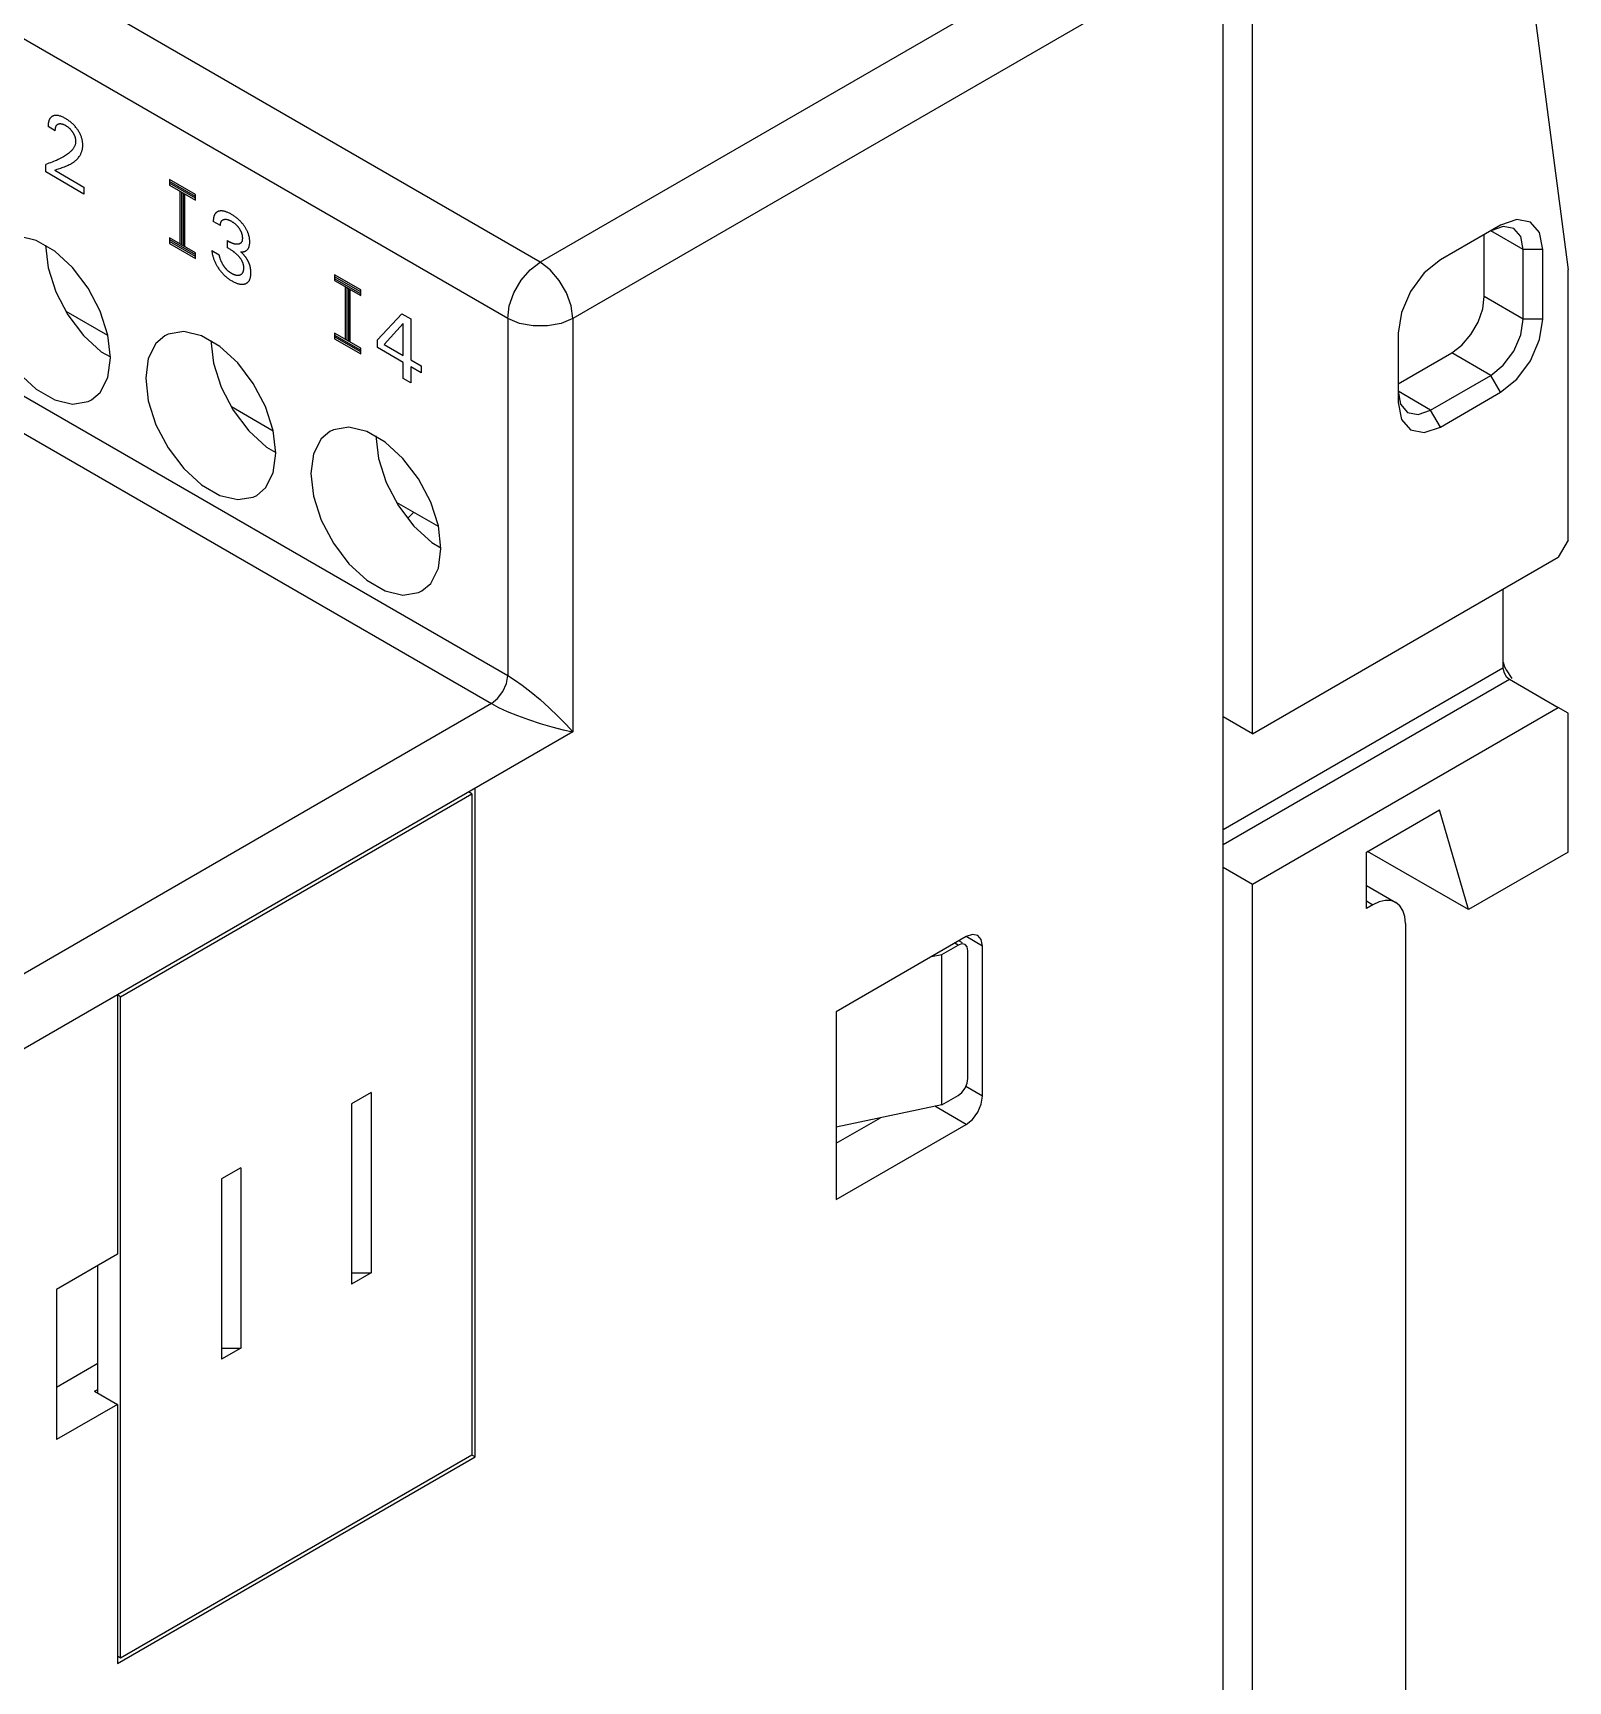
# Model space of a CAD drawing. Extents: x 0 to 420, y 0 to 297.
# Drawn here: x 207.1 to 240.47, y 140.64 to 176.45 of the extents above; entities that cross this region are included whole.
import ezdxf

# ---------------------------------------------------------------- set-up
doc = ezdxf.new("R2010")
doc.units = 0
doc.header["$LTSCALE"] = 23.1
doc.layers.add('40000_ISO', color=7, linetype='CONTINUOUS')

msp = doc.modelspace()

# ---------------------------------------------------------------- linework, layer by layer
at = {"layer": '40000_ISO', "color": 7, "linetype": 'CONTINUOUS'}
for p, q in [((218.123, 171.473), (194.435, 185.149)), ((217.416, 170.248), (193.727, 183.924)), ((239.076, 181.937), (240.467, 171.309)), ((232.265, 179.637), (218.123, 171.473)), ((233.608, 161.225), (233.608, 178.78)), ((232.972, 178.413), (218.83, 170.248)), ((232.972, 106.56), (232.972, 178.413)), ((193.727, 176.167), (217.416, 162.491)), ((193.374, 175.555), (217.062, 161.879)), ((207.425, 174.448), (207.424, 174.44)), ((207.424, 174.44), (207.424, 174.432)), ((207.424, 174.432), (207.424, 174.425)), ((207.424, 174.425), (207.424, 174.417)), ((207.58, 174.327), (207.424, 174.417)), ((207.426, 174.463), (207.425, 174.455)), ((207.425, 174.455), (207.425, 174.448)), ((207.427, 174.478), (207.426, 174.47)), ((207.426, 174.47), (207.426, 174.463)), ((207.428, 174.485), (207.427, 174.478)), ((207.429, 174.492), (207.428, 174.485)), ((207.43, 174.499), (207.429, 174.492)), ((207.432, 174.506), (207.43, 174.499)), ((207.433, 174.513), (207.432, 174.506)), ((207.435, 174.52), (207.433, 174.513)), ((207.436, 174.526), (207.435, 174.52)), ((207.438, 174.532), (207.436, 174.526)), ((207.44, 174.538), (207.438, 174.532)), ((207.441, 174.544), (207.44, 174.538)), ((207.443, 174.55), (207.441, 174.544)), ((207.446, 174.555), (207.443, 174.55)), ((207.448, 174.561), (207.446, 174.555)), ((207.45, 174.566), (207.448, 174.561)), ((207.452, 174.571), (207.45, 174.566)), ((207.455, 174.576), (207.452, 174.571)), ((207.458, 174.581), (207.455, 174.576)), ((207.46, 174.586), (207.458, 174.581)), ((207.463, 174.591), (207.46, 174.586)), ((207.466, 174.595), (207.463, 174.591)), ((207.469, 174.6), (207.466, 174.595)), ((207.473, 174.604), (207.469, 174.6)), ((207.476, 174.608), (207.473, 174.604)), ((207.479, 174.611), (207.476, 174.608)), ((207.482, 174.615), (207.479, 174.611)), ((207.486, 174.618), (207.482, 174.615)), ((207.489, 174.622), (207.486, 174.618)), ((207.493, 174.625), (207.489, 174.622)), ((207.496, 174.628), (207.493, 174.625)), ((207.5, 174.631), (207.496, 174.628)), ((207.504, 174.633), (207.5, 174.631)), ((207.508, 174.636), (207.504, 174.633)), ((207.512, 174.638), (207.508, 174.636)), ((207.516, 174.641), (207.512, 174.638)), ((207.52, 174.643), (207.516, 174.641)), ((207.524, 174.645), (207.52, 174.643)), ((207.529, 174.647), (207.524, 174.645)), ((207.533, 174.649), (207.529, 174.647)), ((207.545, 174.653), (207.533, 174.649)), ((207.557, 174.656), (207.545, 174.653)), ((207.569, 174.659), (207.557, 174.656)), ((207.582, 174.66), (207.569, 174.659)), ((207.595, 174.661), (207.582, 174.66)), ((207.592, 174.411), (207.594, 174.417)), ((207.594, 174.417), (207.596, 174.422)), ((207.608, 174.661), (207.595, 174.661)), ((207.596, 174.422), (207.599, 174.428)), ((207.599, 174.428), (207.601, 174.433)), ((207.601, 174.433), (207.604, 174.437)), ((207.604, 174.437), (207.607, 174.442)), ((207.607, 174.442), (207.61, 174.446)), ((207.623, 174.66), (207.608, 174.661)), ((207.61, 174.446), (207.613, 174.45)), ((207.613, 174.45), (207.617, 174.454)), ((207.617, 174.454), (207.621, 174.457)), ((207.621, 174.457), (207.624, 174.461)), ((207.637, 174.658), (207.623, 174.66)), ((207.624, 174.461), (207.628, 174.464)), ((207.628, 174.464), (207.632, 174.467)), ((207.632, 174.467), (207.637, 174.469)), ((207.652, 174.656), (207.637, 174.658)), ((207.637, 174.469), (207.641, 174.472)), ((207.641, 174.472), (207.646, 174.474)), ((207.646, 174.474), (207.651, 174.476)), ((207.651, 174.476), (207.657, 174.478)), ((207.667, 174.652), (207.652, 174.656)), ((207.657, 174.478), (207.662, 174.479)), ((207.662, 174.479), (207.668, 174.481)), ((207.683, 174.648), (207.667, 174.652)), ((207.668, 174.481), (207.674, 174.481)), ((207.674, 174.481), (207.68, 174.482)), ((207.68, 174.482), (207.686, 174.482)), ((207.698, 174.643), (207.683, 174.648)), ((207.686, 174.482), (207.692, 174.482)), ((207.692, 174.482), (207.699, 174.482)), ((207.715, 174.637), (207.698, 174.643)), ((207.699, 174.482), (207.705, 174.481)), ((207.705, 174.481), (207.712, 174.48)), ((207.712, 174.48), (207.719, 174.479)), ((207.732, 174.63), (207.715, 174.637)), ((207.719, 174.479), (207.726, 174.477)), ((207.726, 174.477), (207.732, 174.475)), ((207.749, 174.622), (207.732, 174.63)), ((207.732, 174.475), (207.739, 174.473)), ((207.739, 174.473), (207.747, 174.471)), ((207.747, 174.471), (207.755, 174.468)), ((207.767, 174.613), (207.749, 174.622)), ((207.755, 174.468), (207.762, 174.465)), ((207.762, 174.465), (207.77, 174.461)), ((207.784, 174.604), (207.767, 174.613)), ((207.77, 174.461), (207.778, 174.457)), ((207.778, 174.457), (207.786, 174.453)), ((207.802, 174.594), (207.784, 174.604)), ((207.786, 174.453), (207.794, 174.449)), ((207.794, 174.449), (207.802, 174.445)), ((207.818, 174.584), (207.802, 174.594)), ((207.802, 174.445), (207.81, 174.44)), ((207.81, 174.44), (207.819, 174.434)), ((207.835, 174.574), (207.818, 174.584)), ((207.819, 174.434), (207.828, 174.429)), ((207.828, 174.429), (207.836, 174.423)), ((207.852, 174.563), (207.835, 174.574)), ((207.836, 174.423), (207.845, 174.417)), ((207.845, 174.417), (207.854, 174.41)), ((207.869, 174.551), (207.852, 174.563)), ((207.886, 174.539), (207.869, 174.551)), ((207.903, 174.526), (207.886, 174.539)), ((207.918, 174.514), (207.903, 174.526)), ((207.933, 174.501), (207.918, 174.514)), ((207.947, 174.488), (207.933, 174.501)), ((207.962, 174.475), (207.947, 174.488)), ((207.976, 174.461), (207.962, 174.475)), ((207.99, 174.446), (207.976, 174.461)), ((208.004, 174.432), (207.99, 174.446)), ((208.016, 174.417), (208.004, 174.432)), ((208.029, 174.402), (208.016, 174.417)), ((207.58, 174.344), (207.581, 174.353)), ((207.58, 174.336), (207.58, 174.344)), ((207.58, 174.327), (207.58, 174.336)), ((207.581, 174.353), (207.582, 174.361)), ((207.582, 174.37), (207.584, 174.378)), ((207.582, 174.361), (207.582, 174.37)), ((207.584, 174.378), (207.585, 174.386)), ((207.585, 174.386), (207.587, 174.394)), ((207.587, 174.394), (207.588, 174.4)), ((207.588, 174.4), (207.59, 174.406)), ((207.59, 174.406), (207.592, 174.411)), ((207.854, 174.41), (207.862, 174.404)), ((207.862, 174.404), (207.869, 174.398)), ((207.869, 174.398), (207.875, 174.392)), ((207.875, 174.392), (207.882, 174.387)), ((207.882, 174.387), (207.889, 174.381)), ((207.889, 174.381), (207.895, 174.374)), ((207.895, 174.374), (207.902, 174.368)), ((207.902, 174.368), (207.908, 174.361)), ((207.908, 174.361), (207.914, 174.355)), ((207.914, 174.355), (207.92, 174.348)), ((207.92, 174.348), (207.926, 174.341)), ((207.926, 174.341), (207.932, 174.335)), ((207.932, 174.335), (207.937, 174.328)), ((207.937, 174.328), (207.943, 174.32)), ((207.943, 174.32), (207.948, 174.313)), ((207.948, 174.313), (207.953, 174.306)), ((207.953, 174.306), (207.958, 174.298)), ((207.958, 174.298), (207.963, 174.291)), ((207.963, 174.291), (207.967, 174.284)), ((207.967, 174.284), (207.972, 174.277)), ((207.972, 174.277), (207.976, 174.269)), ((207.976, 174.269), (207.98, 174.262)), ((207.98, 174.262), (207.984, 174.255)), ((207.984, 174.255), (207.987, 174.247)), ((207.987, 174.247), (207.991, 174.239)), ((207.991, 174.239), (207.994, 174.232)), ((207.994, 174.232), (207.997, 174.224)), ((207.997, 174.224), (208, 174.216)), ((208, 174.216), (208.003, 174.209)), ((208.003, 174.209), (208.006, 174.201)), ((208.006, 174.201), (208.008, 174.193)), ((208.008, 174.193), (208.01, 174.186)), ((208.01, 174.186), (208.012, 174.178)), ((208.012, 174.178), (208.014, 174.17)), ((208.014, 174.17), (208.016, 174.163)), ((208.016, 174.163), (208.017, 174.154)), ((208.017, 174.154), (208.019, 174.146)), ((208.019, 174.146), (208.02, 174.138)), ((208.021, 174.065), (208.019, 174.053)), ((208.02, 174.138), (208.021, 174.13)), ((208.021, 174.13), (208.022, 174.122)), ((208.022, 174.078), (208.021, 174.065)), ((208.022, 174.122), (208.023, 174.114)), ((208.023, 174.091), (208.022, 174.078)), ((208.023, 174.114), (208.023, 174.106)), ((208.023, 174.106), (208.023, 174.098)), ((208.023, 174.098), (208.023, 174.091)), ((208.041, 174.386), (208.029, 174.402)), ((208.053, 174.37), (208.041, 174.386)), ((208.065, 174.354), (208.053, 174.37)), ((208.075, 174.339), (208.065, 174.354)), ((208.085, 174.323), (208.075, 174.339)), ((208.094, 174.307), (208.085, 174.323)), ((208.104, 174.291), (208.094, 174.307)), ((208.112, 174.275), (208.104, 174.291)), ((208.121, 174.259), (208.112, 174.275)), ((208.128, 174.242), (208.121, 174.259)), ((208.135, 174.226), (208.128, 174.242)), ((208.142, 174.21), (208.135, 174.226)), ((208.148, 174.193), (208.142, 174.21)), ((208.153, 174.177), (208.148, 174.193)), ((208.158, 174.16), (208.153, 174.177)), ((208.162, 174.144), (208.158, 174.16)), ((208.166, 174.127), (208.162, 174.144)), ((208.17, 174.11), (208.166, 174.127)), ((208.173, 174.092), (208.17, 174.11)), ((208.175, 174.075), (208.173, 174.092)), ((208.177, 174.058), (208.175, 174.075)), ((208.178, 174.041), (208.177, 174.058)), ((207.641, 173.7), (207.61, 173.685)), ((207.672, 173.715), (207.641, 173.7)), ((207.702, 173.731), (207.672, 173.715)), ((207.731, 173.747), (207.702, 173.731)), ((207.761, 173.764), (207.731, 173.747)), ((207.783, 173.777), (207.761, 173.764)), ((207.804, 173.791), (207.783, 173.777)), ((207.825, 173.806), (207.804, 173.791)), ((207.846, 173.821), (207.825, 173.806)), ((207.867, 173.836), (207.846, 173.821)), ((207.887, 173.853), (207.867, 173.836)), ((207.906, 173.87), (207.887, 173.853)), ((207.917, 173.88), (207.906, 173.87)), ((207.928, 173.891), (207.917, 173.88)), ((207.939, 173.902), (207.928, 173.891)), ((207.949, 173.913), (207.939, 173.902)), ((207.959, 173.925), (207.949, 173.913)), ((207.968, 173.937), (207.959, 173.925)), ((207.977, 173.951), (207.968, 173.937)), ((207.986, 173.964), (207.977, 173.951)), ((207.994, 173.979), (207.986, 173.964)), ((207.999, 173.988), (207.994, 173.979)), ((208.003, 173.998), (207.999, 173.988)), ((208.007, 174.008), (208.003, 173.998)), ((208.011, 174.019), (208.007, 174.008)), ((208.014, 174.03), (208.011, 174.019)), ((208.017, 174.041), (208.014, 174.03)), ((208.019, 174.053), (208.017, 174.041)), ((208.035, 173.691), (208.049, 173.704)), ((208.049, 173.704), (208.062, 173.718)), ((208.062, 173.718), (208.075, 173.733)), ((208.075, 173.733), (208.088, 173.749)), ((208.088, 173.749), (208.1, 173.765)), ((208.1, 173.765), (208.111, 173.783)), ((208.111, 173.783), (208.119, 173.795)), ((208.119, 173.795), (208.126, 173.807)), ((208.126, 173.807), (208.133, 173.82)), ((208.133, 173.82), (208.139, 173.834)), ((208.139, 173.834), (208.146, 173.847)), ((208.146, 173.847), (208.151, 173.862)), ((208.151, 173.862), (208.157, 173.876)), ((208.157, 173.876), (208.161, 173.891)), ((208.161, 173.891), (208.166, 173.907)), ((208.166, 173.907), (208.169, 173.923)), ((208.169, 173.923), (208.173, 173.939)), ((208.173, 173.939), (208.175, 173.956)), ((208.175, 173.956), (208.177, 173.973)), ((208.177, 173.973), (208.178, 173.99)), ((208.179, 174.025), (208.178, 174.041)), ((208.178, 173.99), (208.179, 174.009)), ((208.179, 174.009), (208.179, 174.025)), ((207.41, 173.609), (207.375, 173.598)), ((207.375, 173.432), (207.375, 173.598)), ((208.204, 172.953), (207.375, 173.432)), ((207.444, 173.62), (207.41, 173.609)), ((207.479, 173.632), (207.444, 173.62)), ((207.513, 173.645), (207.479, 173.632)), ((207.545, 173.658), (207.513, 173.645)), ((207.578, 173.671), (207.545, 173.658)), ((207.571, 173.47), (207.596, 173.48)), ((207.571, 173.47), (208.204, 173.105)), ((207.61, 173.685), (207.578, 173.671)), ((207.596, 173.48), (207.622, 173.49)), ((207.622, 173.49), (207.648, 173.499)), ((207.648, 173.499), (207.701, 173.518)), ((207.701, 173.518), (207.727, 173.527)), ((207.727, 173.527), (207.754, 173.536)), ((207.754, 173.536), (207.78, 173.546)), ((207.78, 173.546), (207.807, 173.557)), ((207.807, 173.557), (207.833, 173.567)), ((207.833, 173.567), (207.858, 173.579)), ((207.858, 173.579), (207.884, 173.591)), ((207.884, 173.591), (207.909, 173.603)), ((207.909, 173.603), (207.925, 173.612)), ((207.925, 173.612), (207.942, 173.622)), ((207.942, 173.622), (207.958, 173.632)), ((207.958, 173.632), (207.974, 173.643)), ((207.974, 173.643), (207.99, 173.654)), ((207.99, 173.654), (208.005, 173.666)), ((208.005, 173.666), (208.02, 173.678)), ((208.02, 173.678), (208.035, 173.691)), ((208.204, 173.105), (208.204, 172.953)), ((210.062, 173.269), (210.062, 173.146)), ((210.627, 172.942), (210.062, 173.269)), ((210.627, 172.901), (210.062, 173.228)), ((210.627, 172.861), (210.062, 173.187)), ((210.062, 173.146), (210.627, 172.82)), ((210.292, 173.014), (210.292, 171.871)), ((210.327, 172.993), (210.327, 171.85)), ((210.362, 172.973), (210.362, 171.83)), ((210.398, 171.809), (210.398, 172.952)), ((210.627, 172.82), (210.627, 172.942)), ((211.016, 172.388), (211.015, 172.381)), ((211.015, 172.381), (211.015, 172.373)), ((211.015, 172.373), (211.015, 172.365)), ((211.015, 172.365), (211.015, 172.357)), ((211.171, 172.267), (211.015, 172.357)), ((211.017, 172.403), (211.016, 172.396)), ((211.016, 172.396), (211.016, 172.388)), ((211.018, 172.418), (211.017, 172.411)), ((211.017, 172.411), (211.017, 172.403)), ((211.019, 172.425), (211.018, 172.418)), ((211.02, 172.432), (211.019, 172.425)), ((211.022, 172.439), (211.02, 172.432)), ((211.023, 172.446), (211.022, 172.439)), ((211.025, 172.453), (211.023, 172.446)), ((211.027, 172.46), (211.025, 172.453)), ((211.028, 172.466), (211.027, 172.46)), ((211.03, 172.473), (211.028, 172.466)), ((211.032, 172.479), (211.03, 172.473)), ((211.035, 172.485), (211.032, 172.479)), ((211.037, 172.491), (211.035, 172.485)), ((211.04, 172.496), (211.037, 172.491)), ((211.042, 172.502), (211.04, 172.496)), ((211.045, 172.507), (211.042, 172.502)), ((211.048, 172.513), (211.045, 172.507)), ((211.051, 172.518), (211.048, 172.513)), ((211.054, 172.523), (211.051, 172.518)), ((211.058, 172.527), (211.054, 172.523)), ((211.061, 172.532), (211.058, 172.527)), ((211.065, 172.536), (211.061, 172.532)), ((211.068, 172.54), (211.065, 172.536)), ((211.072, 172.544), (211.068, 172.54)), ((211.077, 172.548), (211.072, 172.544)), ((211.081, 172.552), (211.077, 172.548)), ((211.085, 172.555), (211.081, 172.552)), ((211.09, 172.558), (211.085, 172.555)), ((211.094, 172.561), (211.09, 172.558)), ((211.099, 172.564), (211.094, 172.561)), ((211.104, 172.567), (211.099, 172.564)), ((211.109, 172.569), (211.104, 172.567)), ((211.114, 172.572), (211.109, 172.569)), ((211.119, 172.574), (211.114, 172.572)), ((211.124, 172.576), (211.119, 172.574)), ((211.13, 172.578), (211.124, 172.576)), ((211.135, 172.579), (211.13, 172.578)), ((211.141, 172.581), (211.135, 172.579)), ((211.147, 172.582), (211.141, 172.581)), ((211.154, 172.583), (211.147, 172.582)), ((211.16, 172.584), (211.154, 172.583)), ((211.166, 172.585), (211.16, 172.584)), ((211.173, 172.585), (211.166, 172.585)), ((211.171, 172.283), (211.172, 172.29)), ((211.171, 172.275), (211.171, 172.283)), ((211.171, 172.267), (211.171, 172.275)), ((211.172, 172.298), (211.173, 172.305)), ((211.172, 172.29), (211.172, 172.298)), ((211.179, 172.586), (211.173, 172.585)), ((211.173, 172.305), (211.174, 172.312)), ((211.174, 172.312), (211.176, 172.319)), ((211.176, 172.319), (211.177, 172.325)), ((211.177, 172.325), (211.179, 172.332)), ((211.186, 172.586), (211.179, 172.586)), ((211.179, 172.332), (211.181, 172.338)), ((211.181, 172.338), (211.183, 172.343)), ((211.183, 172.343), (211.185, 172.349)), ((211.185, 172.349), (211.188, 172.354)), ((211.192, 172.586), (211.186, 172.586)), ((211.188, 172.354), (211.191, 172.359)), ((211.191, 172.359), (211.194, 172.364)), ((211.199, 172.586), (211.192, 172.586)), ((211.194, 172.364), (211.197, 172.368)), ((211.197, 172.368), (211.2, 172.372)), ((211.206, 172.585), (211.199, 172.586)), ((211.2, 172.372), (211.204, 172.376)), ((211.204, 172.376), (211.207, 172.38)), ((211.213, 172.585), (211.206, 172.585)), ((211.207, 172.38), (211.211, 172.383)), ((211.211, 172.383), (211.216, 172.387)), ((211.226, 172.583), (211.213, 172.585)), ((211.216, 172.387), (211.22, 172.39)), ((211.22, 172.39), (211.225, 172.392)), ((211.225, 172.392), (211.229, 172.395)), ((211.238, 172.581), (211.226, 172.583)), ((211.229, 172.395), (211.234, 172.397)), ((211.234, 172.397), (211.239, 172.399)), ((211.251, 172.578), (211.238, 172.581)), ((211.239, 172.399), (211.244, 172.4)), ((211.244, 172.4), (211.251, 172.402)), ((211.265, 172.575), (211.251, 172.578)), ((211.251, 172.402), (211.257, 172.403)), ((211.257, 172.403), (211.264, 172.404)), ((211.264, 172.404), (211.271, 172.405)), ((211.278, 172.571), (211.265, 172.575)), ((211.271, 172.405), (211.278, 172.405)), ((211.291, 172.567), (211.278, 172.571)), ((211.278, 172.405), (211.285, 172.405)), ((211.285, 172.405), (211.292, 172.404)), ((211.305, 172.562), (211.291, 172.567)), ((211.292, 172.404), (211.299, 172.404)), ((211.299, 172.404), (211.307, 172.402)), ((211.32, 172.556), (211.305, 172.562)), ((211.307, 172.402), (211.315, 172.401)), ((211.315, 172.401), (211.323, 172.399)), ((211.335, 172.549), (211.32, 172.556)), ((211.323, 172.399), (211.331, 172.397)), ((211.331, 172.397), (211.339, 172.394)), ((211.35, 172.542), (211.335, 172.549)), ((211.339, 172.394), (211.347, 172.392)), ((211.347, 172.392), (211.356, 172.388)), ((211.365, 172.535), (211.35, 172.542)), ((211.356, 172.388), (211.365, 172.385)), ((211.381, 172.527), (211.365, 172.535)), ((211.365, 172.385), (211.374, 172.381)), ((211.374, 172.381), (211.383, 172.376)), ((211.396, 172.519), (211.381, 172.527)), ((211.383, 172.376), (211.391, 172.372)), ((211.391, 172.372), (211.4, 172.367)), ((211.411, 172.51), (211.396, 172.519)), ((211.4, 172.367), (211.409, 172.362)), ((211.409, 172.362), (211.419, 172.356)), ((211.426, 172.502), (211.411, 172.51)), ((211.419, 172.356), (211.428, 172.351)), ((211.441, 172.493), (211.426, 172.502)), ((211.428, 172.351), (211.437, 172.345)), ((211.437, 172.345), (211.446, 172.339)), ((211.455, 172.483), (211.441, 172.493)), ((211.446, 172.339), (211.455, 172.332)), ((211.47, 172.473), (211.455, 172.483)), ((211.455, 172.332), (211.464, 172.325)), ((211.464, 172.325), (211.473, 172.318)), ((211.485, 172.463), (211.47, 172.473)), ((211.473, 172.318), (211.482, 172.312)), ((211.482, 172.312), (211.49, 172.305)), ((211.5, 172.452), (211.485, 172.463)), ((211.49, 172.305), (211.498, 172.298)), ((211.498, 172.298), (211.506, 172.291)), ((211.514, 172.441), (211.5, 172.452)), ((211.506, 172.291), (211.514, 172.283)), ((211.527, 172.431), (211.514, 172.441)), ((211.514, 172.283), (211.521, 172.275)), ((211.521, 172.275), (211.529, 172.267)), ((211.54, 172.42), (211.527, 172.431)), ((211.529, 172.267), (211.535, 172.261)), ((211.554, 172.409), (211.54, 172.42)), ((211.567, 172.397), (211.554, 172.409)), ((211.579, 172.385), (211.567, 172.397)), ((211.592, 172.373), (211.579, 172.385)), ((211.605, 172.36), (211.592, 172.373)), ((211.616, 172.348), (211.605, 172.36)), ((211.628, 172.335), (211.616, 172.348)), ((211.639, 172.322), (211.628, 172.335)), ((211.651, 172.309), (211.639, 172.322)), ((211.662, 172.295), (211.651, 172.309)), ((211.672, 172.281), (211.662, 172.295)), ((211.683, 172.267), (211.672, 172.281)), ((211.692, 172.255), (211.683, 172.267)), ((239, 172.279), (237.692, 171.523)), ((239.352, 172.401), (239, 172.279)), ((239.65, 172.343), (239.352, 172.401)), ((239.849, 172.114), (239.65, 172.343)), ((207.166, 171.944), (206.78, 172.036)), ((207.569, 171.711), (207.166, 171.944)), ((210.062, 172.003), (210.062, 171.881)), ((210.627, 171.677), (210.062, 172.003)), ((210.062, 171.962), (210.627, 171.636)), ((210.627, 171.595), (210.062, 171.922)), ((211.322, 171.785), (211.322, 171.94)), ((211.322, 171.94), (211.375, 171.909)), ((211.383, 171.905), (211.375, 171.909)), ((211.535, 172.261), (211.542, 172.254)), ((211.542, 172.254), (211.548, 172.246)), ((211.548, 172.246), (211.554, 172.239)), ((211.554, 172.239), (211.56, 172.232)), ((211.56, 172.232), (211.565, 172.224)), ((211.565, 172.224), (211.571, 172.216)), ((211.571, 172.216), (211.576, 172.208)), ((211.576, 172.208), (211.581, 172.201)), ((211.581, 172.201), (211.586, 172.193)), ((211.586, 172.193), (211.591, 172.186)), ((211.591, 172.186), (211.596, 172.178)), ((211.596, 172.178), (211.6, 172.17)), ((211.6, 172.17), (211.604, 172.162)), ((211.604, 172.162), (211.609, 172.154)), ((211.609, 172.154), (211.613, 172.146)), ((211.613, 172.146), (211.616, 172.138)), ((211.616, 172.138), (211.62, 172.13)), ((211.62, 172.13), (211.623, 172.122)), ((211.623, 172.122), (211.626, 172.114)), ((211.628, 171.905), (211.625, 171.902)), ((211.626, 172.114), (211.629, 172.106)), ((211.63, 171.909), (211.628, 171.905)), ((211.629, 172.106), (211.632, 172.098)), ((211.632, 171.913), (211.63, 171.909)), ((211.632, 172.098), (211.634, 172.09)), ((211.634, 171.917), (211.632, 171.913)), ((211.634, 172.09), (211.636, 172.081)), ((211.636, 171.922), (211.634, 171.917)), ((211.636, 172.081), (211.638, 172.073)), ((211.638, 171.926), (211.636, 171.922)), ((211.638, 172.073), (211.64, 172.065)), ((211.64, 171.931), (211.638, 171.926)), ((211.64, 172.065), (211.642, 172.057)), ((211.641, 171.935), (211.64, 171.931)), ((211.642, 171.94), (211.641, 171.935)), ((211.642, 172.057), (211.643, 172.048)), ((211.644, 171.945), (211.642, 171.94)), ((211.643, 172.048), (211.645, 172.039)), ((211.645, 171.951), (211.644, 171.945)), ((211.645, 172.039), (211.646, 172.031)), ((211.646, 171.961), (211.645, 171.956)), ((211.645, 171.956), (211.645, 171.951)), ((211.646, 172.031), (211.647, 172.023)), ((211.647, 171.967), (211.646, 171.961)), ((211.647, 172.023), (211.647, 172.014)), ((211.647, 172.014), (211.648, 172.006)), ((211.648, 171.978), (211.647, 171.973)), ((211.647, 171.973), (211.647, 171.967)), ((211.648, 172.006), (211.648, 171.998)), ((211.648, 171.998), (211.648, 171.99)), ((211.648, 171.99), (211.648, 171.984)), ((211.648, 171.984), (211.648, 171.978)), ((211.7, 172.242), (211.692, 172.255)), ((211.708, 172.23), (211.7, 172.242)), ((211.716, 172.217), (211.708, 172.23)), ((211.724, 172.204), (211.716, 172.217)), ((211.732, 172.191), (211.724, 172.204)), ((211.739, 172.178), (211.732, 172.191)), ((211.746, 172.165), (211.739, 172.178)), ((211.753, 172.151), (211.746, 172.165)), ((211.759, 172.138), (211.753, 172.151)), ((211.764, 172.125), (211.759, 172.138)), ((211.769, 172.112), (211.764, 172.125)), ((211.774, 172.099), (211.769, 172.112)), ((211.779, 172.086), (211.774, 172.099)), ((211.783, 172.073), (211.779, 172.086)), ((211.787, 172.06), (211.783, 172.073)), ((211.791, 172.047), (211.787, 172.06)), ((211.794, 172.034), (211.791, 172.047)), ((211.797, 172.02), (211.794, 172.034)), ((211.8, 172.007), (211.797, 172.02)), ((211.802, 171.993), (211.8, 172.007)), ((211.804, 171.98), (211.802, 171.993)), ((211.806, 171.966), (211.804, 171.98)), ((211.807, 171.953), (211.806, 171.966)), ((211.808, 171.941), (211.807, 171.953)), ((211.808, 171.928), (211.808, 171.941)), ((211.808, 171.915), (211.808, 171.928)), ((211.808, 171.902), (211.808, 171.915)), ((238.646, 170.727), (238.646, 172.075)), ((239.058, 172.25), (238.788, 172.156)), ((239.495, 171.748), (238.788, 172.156)), ((239.288, 172.206), (239.058, 172.25)), ((239.441, 172.029), (239.288, 172.206)), ((239.495, 171.748), (239.441, 172.029)), ((239.919, 171.748), (239.849, 172.114)), ((207.368, 171.844), (207.425, 171.351)), ((207.955, 171.357), (207.569, 171.711)), ((210.062, 171.881), (210.627, 171.554)), ((210.627, 171.554), (210.627, 171.677)), ((210.981, 171.729), (210.983, 171.713)), ((210.981, 171.729), (211.145, 171.634)), ((210.983, 171.713), (210.986, 171.696)), ((210.986, 171.696), (210.988, 171.68)), ((210.988, 171.68), (210.992, 171.663)), ((210.992, 171.663), (210.995, 171.646)), ((210.995, 171.646), (210.999, 171.63)), ((210.999, 171.63), (211.003, 171.613)), ((211.003, 171.613), (211.008, 171.596)), ((211.008, 171.596), (211.013, 171.58)), ((211.013, 171.58), (211.018, 171.564)), ((211.018, 171.564), (211.023, 171.548)), ((211.023, 171.548), (211.029, 171.532)), ((211.147, 171.625), (211.145, 171.634)), ((211.149, 171.615), (211.147, 171.625)), ((211.151, 171.606), (211.149, 171.615)), ((211.154, 171.597), (211.151, 171.606)), ((211.156, 171.587), (211.154, 171.597)), ((211.159, 171.578), (211.156, 171.587)), ((211.161, 171.569), (211.159, 171.578)), ((211.164, 171.559), (211.161, 171.569)), ((211.167, 171.55), (211.164, 171.559)), ((211.17, 171.541), (211.167, 171.55)), ((211.387, 171.747), (211.322, 171.785)), ((211.39, 171.901), (211.383, 171.905)), ((211.387, 171.747), (211.399, 171.74)), ((211.397, 171.897), (211.39, 171.901)), ((211.405, 171.893), (211.397, 171.897)), ((211.399, 171.74), (211.411, 171.733)), ((211.412, 171.89), (211.405, 171.893)), ((211.411, 171.733), (211.423, 171.725)), ((211.42, 171.887), (211.412, 171.89)), ((211.427, 171.883), (211.42, 171.887)), ((211.423, 171.725), (211.435, 171.717)), ((211.434, 171.88), (211.427, 171.883)), ((211.441, 171.878), (211.434, 171.88)), ((211.435, 171.717), (211.447, 171.709)), ((211.448, 171.875), (211.441, 171.878)), ((211.447, 171.709), (211.458, 171.7)), ((211.455, 171.873), (211.448, 171.875)), ((211.462, 171.871), (211.455, 171.873)), ((211.458, 171.7), (211.468, 171.694)), ((211.469, 171.869), (211.462, 171.871)), ((211.468, 171.694), (211.477, 171.686)), ((211.475, 171.867), (211.469, 171.869)), ((211.482, 171.866), (211.475, 171.867)), ((211.477, 171.686), (211.486, 171.679)), ((211.489, 171.864), (211.482, 171.866)), ((211.486, 171.679), (211.495, 171.671)), ((211.495, 171.863), (211.489, 171.864)), ((211.502, 171.862), (211.495, 171.863)), ((211.495, 171.671), (211.504, 171.664)), ((211.508, 171.861), (211.502, 171.862)), ((211.504, 171.664), (211.513, 171.656)), ((211.515, 171.861), (211.508, 171.861)), ((211.513, 171.656), (211.522, 171.647)), ((211.521, 171.86), (211.515, 171.861)), ((211.527, 171.86), (211.521, 171.86)), ((211.522, 171.647), (211.53, 171.64)), ((211.533, 171.86), (211.527, 171.86)), ((211.53, 171.64), (211.538, 171.632)), ((211.539, 171.861), (211.533, 171.86)), ((211.538, 171.632), (211.546, 171.623)), ((211.545, 171.861), (211.539, 171.861)), ((211.551, 171.862), (211.545, 171.861)), ((211.546, 171.623), (211.554, 171.615)), ((211.557, 171.863), (211.551, 171.862)), ((211.554, 171.615), (211.562, 171.606)), ((211.562, 171.863), (211.557, 171.863)), ((211.566, 171.864), (211.562, 171.863)), ((211.562, 171.606), (211.57, 171.597)), ((211.571, 171.866), (211.566, 171.864)), ((211.57, 171.597), (211.577, 171.588)), ((211.575, 171.867), (211.571, 171.866)), ((211.58, 171.868), (211.575, 171.867)), ((211.577, 171.588), (211.583, 171.581)), ((211.584, 171.87), (211.58, 171.868)), ((211.583, 171.581), (211.589, 171.573)), ((211.588, 171.872), (211.584, 171.87)), ((211.592, 171.874), (211.588, 171.872)), ((211.589, 171.573), (211.595, 171.566)), ((211.596, 171.876), (211.592, 171.874)), ((211.595, 171.566), (211.6, 171.558)), ((211.6, 171.878), (211.596, 171.876)), ((211.604, 171.881), (211.6, 171.878)), ((211.6, 171.558), (211.606, 171.551)), ((211.608, 171.883), (211.604, 171.881)), ((211.606, 171.551), (211.611, 171.543)), ((211.611, 171.886), (211.608, 171.883)), ((211.614, 171.889), (211.611, 171.886)), ((211.611, 171.697), (211.621, 171.696)), ((211.616, 171.692), (211.611, 171.697)), ((211.617, 171.892), (211.614, 171.889)), ((211.622, 171.687), (211.616, 171.692)), ((211.62, 171.895), (211.617, 171.892)), ((211.622, 171.898), (211.62, 171.895)), ((211.621, 171.696), (211.631, 171.696)), ((211.625, 171.902), (211.622, 171.898)), ((211.628, 171.682), (211.622, 171.687)), ((211.633, 171.677), (211.628, 171.682)), ((211.631, 171.696), (211.641, 171.696)), ((211.639, 171.672), (211.633, 171.677)), ((211.645, 171.666), (211.639, 171.672)), ((211.641, 171.696), (211.651, 171.697)), ((211.65, 171.661), (211.645, 171.666)), ((211.656, 171.655), (211.65, 171.661)), ((211.651, 171.697), (211.661, 171.698)), ((211.662, 171.649), (211.656, 171.655)), ((211.661, 171.698), (211.671, 171.7)), ((211.667, 171.644), (211.662, 171.649)), ((211.673, 171.638), (211.667, 171.644)), ((211.671, 171.7), (211.68, 171.702)), ((211.678, 171.631), (211.673, 171.638)), ((211.684, 171.625), (211.678, 171.631)), ((211.68, 171.702), (211.689, 171.704)), ((211.689, 171.619), (211.684, 171.625)), ((211.689, 171.704), (211.698, 171.707)), ((211.694, 171.612), (211.689, 171.619)), ((211.7, 171.606), (211.694, 171.612)), ((211.698, 171.707), (211.707, 171.71)), ((211.705, 171.599), (211.7, 171.606)), ((211.71, 171.593), (211.705, 171.599)), ((211.707, 171.71), (211.715, 171.714)), ((211.715, 171.586), (211.71, 171.593)), ((211.715, 171.714), (211.723, 171.719)), ((211.72, 171.579), (211.715, 171.586)), ((211.725, 171.572), (211.72, 171.579)), ((211.723, 171.719), (211.731, 171.724)), ((211.73, 171.565), (211.725, 171.572)), ((211.735, 171.558), (211.73, 171.565)), ((211.731, 171.724), (211.739, 171.729)), ((211.739, 171.551), (211.735, 171.558)), ((211.739, 171.729), (211.746, 171.735)), ((211.743, 171.544), (211.739, 171.551)), ((211.746, 171.735), (211.753, 171.741)), ((211.753, 171.741), (211.759, 171.748)), ((211.759, 171.748), (211.765, 171.755)), ((211.765, 171.755), (211.771, 171.763)), ((211.771, 171.763), (211.776, 171.771)), ((211.776, 171.771), (211.781, 171.779)), ((211.781, 171.779), (211.785, 171.788)), ((211.785, 171.788), (211.789, 171.797)), ((211.789, 171.797), (211.793, 171.807)), ((211.793, 171.807), (211.796, 171.817)), ((211.796, 171.817), (211.799, 171.828)), ((211.799, 171.828), (211.801, 171.84)), ((211.801, 171.84), (211.804, 171.852)), ((211.804, 171.852), (211.805, 171.864)), ((211.805, 171.864), (211.807, 171.876)), ((211.807, 171.889), (211.808, 171.902)), ((211.807, 171.876), (211.807, 171.889)), ((239.495, 170.237), (239.495, 171.748)), ((239.919, 171.748), (239.495, 171.748)), ((239.919, 170.237), (239.919, 171.748)), ((207.425, 171.351), (207.592, 170.831)), ((208.294, 170.91), (207.955, 171.357)), ((211.029, 171.532), (211.035, 171.516)), ((211.035, 171.516), (211.042, 171.5)), ((211.042, 171.5), (211.048, 171.484)), ((211.048, 171.484), (211.056, 171.469)), ((211.056, 171.469), (211.063, 171.453)), ((211.063, 171.453), (211.071, 171.437)), ((211.071, 171.437), (211.079, 171.422)), ((211.079, 171.422), (211.087, 171.407)), ((211.087, 171.407), (211.096, 171.392)), ((211.096, 171.392), (211.105, 171.377)), ((211.105, 171.377), (211.114, 171.362)), ((211.114, 171.362), (211.123, 171.347)), ((211.123, 171.347), (211.134, 171.33)), ((211.134, 171.33), (211.146, 171.314)), ((211.146, 171.314), (211.157, 171.298)), ((211.157, 171.298), (211.169, 171.282)), ((211.169, 171.282), (211.182, 171.267)), ((211.173, 171.532), (211.17, 171.541)), ((211.176, 171.524), (211.173, 171.532)), ((211.179, 171.515), (211.176, 171.524)), ((211.183, 171.506), (211.179, 171.515)), ((211.182, 171.267), (211.194, 171.252)), ((211.186, 171.497), (211.183, 171.506)), ((211.19, 171.489), (211.186, 171.497)), ((211.194, 171.48), (211.19, 171.489)), ((211.198, 171.471), (211.194, 171.48)), ((211.194, 171.252), (211.207, 171.237)), ((211.202, 171.463), (211.198, 171.471)), ((211.206, 171.455), (211.202, 171.463)), ((211.21, 171.447), (211.206, 171.455)), ((211.207, 171.237), (211.22, 171.223)), ((211.215, 171.438), (211.21, 171.447)), ((211.219, 171.43), (211.215, 171.438)), ((211.224, 171.422), (211.219, 171.43)), ((211.22, 171.223), (211.233, 171.209)), ((211.229, 171.414), (211.224, 171.422)), ((211.233, 171.406), (211.229, 171.414)), ((211.238, 171.398), (211.233, 171.406)), ((211.233, 171.209), (211.246, 171.196)), ((211.243, 171.391), (211.238, 171.398)), ((211.248, 171.384), (211.243, 171.391)), ((211.246, 171.196), (211.26, 171.182)), ((211.252, 171.377), (211.248, 171.384)), ((211.257, 171.37), (211.252, 171.377)), ((211.262, 171.363), (211.257, 171.37)), ((211.267, 171.356), (211.262, 171.363)), ((211.273, 171.349), (211.267, 171.356)), ((211.278, 171.343), (211.273, 171.349)), ((211.283, 171.336), (211.278, 171.343)), ((211.289, 171.33), (211.283, 171.336)), ((211.294, 171.324), (211.289, 171.33)), ((211.3, 171.317), (211.294, 171.324)), ((211.305, 171.311), (211.3, 171.317)), ((211.311, 171.306), (211.305, 171.311)), ((211.316, 171.3), (211.311, 171.306)), ((211.322, 171.294), (211.316, 171.3)), ((211.328, 171.289), (211.322, 171.294)), ((211.334, 171.284), (211.328, 171.289)), ((211.34, 171.278), (211.334, 171.284)), ((211.345, 171.273), (211.34, 171.278)), ((211.352, 171.268), (211.345, 171.273)), ((211.359, 171.262), (211.352, 171.268)), ((211.366, 171.257), (211.359, 171.262)), ((211.373, 171.252), (211.366, 171.257)), ((211.38, 171.247), (211.373, 171.252)), ((211.387, 171.242), (211.38, 171.247)), ((211.394, 171.238), (211.387, 171.242)), ((211.402, 171.233), (211.394, 171.238)), ((211.409, 171.229), (211.402, 171.233)), ((211.418, 171.224), (211.409, 171.229)), ((211.427, 171.219), (211.418, 171.224)), ((211.436, 171.214), (211.427, 171.219)), ((211.445, 171.21), (211.436, 171.214)), ((211.454, 171.206), (211.445, 171.21)), ((211.463, 171.202), (211.454, 171.206)), ((211.472, 171.198), (211.463, 171.202)), ((211.481, 171.195), (211.472, 171.198)), ((211.489, 171.192), (211.481, 171.195)), ((211.497, 171.19), (211.489, 171.192)), ((211.505, 171.188), (211.497, 171.19)), ((211.596, 171.191), (211.59, 171.188)), ((211.601, 171.193), (211.596, 171.191)), ((211.607, 171.196), (211.601, 171.193)), ((211.612, 171.198), (211.607, 171.196)), ((211.611, 171.543), (211.616, 171.535)), ((211.617, 171.202), (211.612, 171.198)), ((211.616, 171.535), (211.621, 171.527)), ((211.622, 171.205), (211.617, 171.202)), ((211.621, 171.527), (211.626, 171.519)), ((211.626, 171.209), (211.622, 171.205)), ((211.626, 171.519), (211.63, 171.51)), ((211.631, 171.213), (211.626, 171.209)), ((211.63, 171.51), (211.634, 171.503)), ((211.635, 171.217), (211.631, 171.213)), ((211.634, 171.503), (211.638, 171.495)), ((211.639, 171.222), (211.635, 171.217)), ((211.638, 171.495), (211.642, 171.487)), ((211.642, 171.227), (211.639, 171.222)), ((211.642, 171.487), (211.645, 171.479)), ((211.646, 171.232), (211.642, 171.227)), ((211.645, 171.479), (211.649, 171.471)), ((211.649, 171.237), (211.646, 171.232)), ((211.649, 171.471), (211.652, 171.463)), ((211.652, 171.243), (211.649, 171.237)), ((211.652, 171.463), (211.655, 171.455)), ((211.655, 171.249), (211.652, 171.243)), ((211.655, 171.455), (211.657, 171.447)), ((211.658, 171.255), (211.655, 171.249)), ((211.657, 171.447), (211.66, 171.439)), ((211.66, 171.262), (211.658, 171.255)), ((211.66, 171.439), (211.662, 171.432)), ((211.662, 171.269), (211.66, 171.262)), ((211.662, 171.432), (211.664, 171.423)), ((211.664, 171.275), (211.662, 171.269)), ((211.664, 171.423), (211.666, 171.415)), ((211.666, 171.283), (211.664, 171.275)), ((211.666, 171.415), (211.668, 171.407)), ((211.668, 171.291), (211.666, 171.283)), ((211.668, 171.407), (211.669, 171.399)), ((211.669, 171.299), (211.668, 171.291)), ((211.669, 171.399), (211.67, 171.391)), ((211.67, 171.308), (211.669, 171.299)), ((211.67, 171.391), (211.671, 171.383)), ((211.671, 171.316), (211.67, 171.308)), ((211.671, 171.383), (211.672, 171.375)), ((211.672, 171.325), (211.671, 171.316)), ((211.672, 171.375), (211.672, 171.367)), ((211.672, 171.367), (211.673, 171.36)), ((211.673, 171.334), (211.672, 171.325)), ((211.673, 171.36), (211.673, 171.352)), ((211.673, 171.352), (211.673, 171.343)), ((211.673, 171.343), (211.673, 171.334)), ((211.748, 171.537), (211.743, 171.544)), ((211.752, 171.53), (211.748, 171.537)), ((211.756, 171.523), (211.752, 171.53)), ((211.76, 171.516), (211.756, 171.523)), ((211.764, 171.509), (211.76, 171.516)), ((211.768, 171.502), (211.764, 171.509)), ((211.772, 171.495), (211.768, 171.502)), ((211.776, 171.488), (211.772, 171.495)), ((211.779, 171.48), (211.776, 171.488)), ((211.783, 171.473), (211.779, 171.48)), ((211.786, 171.466), (211.783, 171.473)), ((211.789, 171.459), (211.786, 171.466)), ((211.793, 171.451), (211.789, 171.459)), ((211.796, 171.444), (211.793, 171.451)), ((211.798, 171.437), (211.796, 171.444)), ((211.801, 171.429), (211.798, 171.437)), ((211.804, 171.422), (211.801, 171.429)), ((211.807, 171.415), (211.804, 171.422)), ((211.809, 171.407), (211.807, 171.415)), ((211.811, 171.4), (211.809, 171.407)), ((211.814, 171.392), (211.811, 171.4)), ((211.816, 171.384), (211.814, 171.392)), ((211.818, 171.376), (211.816, 171.384)), ((211.82, 171.369), (211.818, 171.376)), ((211.821, 171.361), (211.82, 171.369)), ((211.823, 171.353), (211.821, 171.361)), ((211.824, 171.346), (211.823, 171.353)), ((211.826, 171.338), (211.824, 171.346)), ((211.827, 171.331), (211.826, 171.338)), ((211.828, 171.323), (211.827, 171.331)), ((211.829, 171.316), (211.828, 171.323)), ((211.83, 171.308), (211.829, 171.316)), ((211.832, 171.292), (211.83, 171.308)), ((211.83, 171.176), (211.831, 171.189)), ((211.831, 171.189), (211.832, 171.203)), ((211.833, 171.276), (211.832, 171.292)), ((211.832, 171.203), (211.833, 171.217)), ((211.833, 171.261), (211.833, 171.276)), ((211.834, 171.245), (211.833, 171.261)), ((211.833, 171.217), (211.834, 171.231)), ((211.834, 171.231), (211.834, 171.245)), ((213.654, 171.195), (213.654, 171.072)), ((214.22, 170.868), (213.654, 171.195)), ((217.709, 171.079), (217.907, 171.309)), ((217.907, 171.309), (218.123, 171.473)), ((218.341, 171.306), (218.123, 171.473)), ((218.538, 171.077), (218.341, 171.306)), ((237.34, 171.24), (237.042, 170.837)), ((237.692, 171.523), (237.34, 171.24)), ((240.467, 165.43), (240.467, 171.309)), ((207.592, 170.831), (207.856, 170.328)), ((208.557, 170.407), (208.294, 170.91)), ((211.26, 171.182), (211.273, 171.17)), ((211.273, 171.17), (211.287, 171.158)), ((211.287, 171.158), (211.301, 171.146)), ((211.301, 171.146), (211.316, 171.134)), ((211.316, 171.134), (211.331, 171.123)), ((211.331, 171.123), (211.346, 171.112)), ((211.346, 171.112), (211.361, 171.101)), ((211.361, 171.101), (211.377, 171.091)), ((211.377, 171.091), (211.392, 171.082)), ((211.392, 171.082), (211.407, 171.073)), ((211.407, 171.073), (211.423, 171.063)), ((211.423, 171.063), (211.44, 171.054)), ((211.44, 171.054), (211.456, 171.046)), ((211.456, 171.046), (211.473, 171.038)), ((211.473, 171.038), (211.489, 171.03)), ((211.489, 171.03), (211.506, 171.024)), ((211.513, 171.186), (211.505, 171.188)), ((211.506, 171.024), (211.522, 171.017)), ((211.521, 171.185), (211.513, 171.186)), ((211.528, 171.184), (211.521, 171.185)), ((211.522, 171.017), (211.537, 171.012)), ((211.536, 171.183), (211.528, 171.184)), ((211.543, 171.182), (211.536, 171.183)), ((211.537, 171.012), (211.551, 171.008)), ((211.55, 171.182), (211.543, 171.182)), ((211.557, 171.182), (211.55, 171.182)), ((211.551, 171.008), (211.565, 171.004)), ((211.564, 171.183), (211.557, 171.182)), ((211.571, 171.184), (211.564, 171.183)), ((211.565, 171.004), (211.58, 171)), ((211.577, 171.185), (211.571, 171.184)), ((211.584, 171.187), (211.577, 171.185)), ((211.58, 171), (211.594, 170.997)), ((211.59, 171.188), (211.584, 171.187)), ((211.594, 170.997), (211.608, 170.995)), ((211.608, 170.995), (211.622, 170.993)), ((211.622, 170.993), (211.633, 170.992)), ((211.633, 170.992), (211.644, 170.992)), ((211.644, 170.992), (211.655, 170.992)), ((211.655, 170.992), (211.665, 170.993)), ((211.665, 170.993), (211.676, 170.994)), ((211.676, 170.994), (211.686, 170.996)), ((211.686, 170.996), (211.696, 170.998)), ((211.696, 170.998), (211.706, 171)), ((211.706, 171), (211.715, 171.003)), ((211.715, 171.003), (211.724, 171.007)), ((211.724, 171.007), (211.732, 171.011)), ((211.732, 171.011), (211.74, 171.015)), ((211.74, 171.015), (211.748, 171.02)), ((211.748, 171.02), (211.756, 171.025)), ((211.756, 171.025), (211.763, 171.031)), ((211.763, 171.031), (211.77, 171.038)), ((211.77, 171.038), (211.777, 171.045)), ((211.777, 171.045), (211.783, 171.052)), ((211.783, 171.052), (211.789, 171.06)), ((211.789, 171.06), (211.794, 171.068)), ((211.794, 171.068), (211.8, 171.077)), ((211.8, 171.077), (211.804, 171.086)), ((211.804, 171.086), (211.809, 171.095)), ((211.809, 171.095), (211.813, 171.105)), ((211.813, 171.105), (211.816, 171.116)), ((211.816, 171.116), (211.82, 171.126)), ((211.82, 171.126), (211.823, 171.138)), ((211.823, 171.138), (211.825, 171.15)), ((211.825, 171.15), (211.828, 171.163)), ((211.828, 171.163), (211.83, 171.176)), ((214.22, 170.827), (213.654, 171.154)), ((214.22, 170.787), (213.654, 171.113)), ((213.654, 171.072), (214.22, 170.746)), ((213.884, 170.94), (213.884, 169.797)), ((213.919, 170.919), (213.919, 169.776)), ((213.954, 170.899), (213.954, 169.756)), ((213.99, 169.735), (213.99, 170.879)), ((214.22, 170.746), (214.22, 170.868)), ((217.552, 170.808), (217.709, 171.079)), ((218.695, 170.806), (218.538, 171.077)), ((237.042, 170.837), (236.843, 170.378)), ((217.416, 170.248), (217.45, 170.521)), ((217.45, 170.521), (217.552, 170.808)), ((218.795, 170.52), (218.695, 170.806)), ((218.83, 170.248), (218.795, 170.52)), ((238.612, 170.455), (238.646, 170.727)), ((239.495, 170.237), (238.646, 170.727)), ((208.726, 169.876), (207.818, 170.4)), ((207.856, 170.328), (208.194, 169.881)), ((208.725, 169.888), (208.557, 170.407)), ((214.587, 169.782), (215.117, 170.35)), ((215.146, 170.136), (214.728, 169.686)), ((215.117, 170.35), (215.307, 170.24)), ((215.146, 169.444), (215.146, 170.136)), ((215.307, 170.24), (215.307, 169.351)), ((217.416, 170.248), (217.416, 162.491)), ((217.67, 170.141), (217.416, 170.248)), ((217.968, 170.086), (217.67, 170.141)), ((218.58, 170.143), (218.282, 170.086)), ((218.83, 170.248), (218.58, 170.143)), ((218.83, 170.248), (218.83, 161.266)), ((236.843, 170.378), (236.773, 169.931)), ((238.355, 169.898), (238.511, 170.169)), ((238.511, 170.169), (238.612, 170.455)), ((239.441, 169.894), (239.495, 170.237)), ((239.919, 170.237), (239.495, 170.237)), ((239.849, 169.791), (239.919, 170.237)), ((208.194, 169.881), (208.581, 169.527)), ((208.782, 169.394), (208.725, 169.888)), ((209.96, 169.869), (209.77, 169.707)), ((210.034, 169.906), (209.96, 169.869)), ((210.372, 169.962), (210.034, 169.906)), ((210.758, 169.87), (210.372, 169.962)), ((211.161, 169.637), (210.758, 169.87)), ((210.96, 169.77), (211.017, 169.277)), ((213.654, 169.929), (213.654, 169.807)), ((214.22, 169.603), (213.654, 169.929)), ((213.654, 169.889), (214.22, 169.562)), ((214.22, 169.521), (213.654, 169.848)), ((213.654, 169.807), (214.22, 169.48)), ((214.587, 169.615), (214.587, 169.782)), ((218.282, 170.086), (217.968, 170.086)), ((236.773, 169.931), (236.773, 168.421)), ((238.158, 169.669), (238.355, 169.898)), ((239.288, 169.54), (239.441, 169.894)), ((239.65, 169.331), (239.849, 169.791)), ((208.581, 169.527), (208.78, 169.412)), ((209.77, 169.707), (209.603, 169.381)), ((211.547, 169.283), (211.161, 169.637)), ((214.22, 169.48), (214.22, 169.603)), ((215.146, 169.293), (214.587, 169.615)), ((214.728, 169.686), (215.146, 169.444)), ((236.773, 168.829), (237.939, 169.503)), ((237.939, 169.503), (238.158, 169.669)), ((238.788, 169.013), (237.939, 169.503)), ((239.058, 169.231), (239.288, 169.54)), ((206.78, 169.065), (207.166, 168.711)), ((208.725, 168.967), (208.782, 169.394)), ((209.603, 169.381), (209.546, 168.954)), ((211.017, 169.277), (211.184, 168.758)), ((211.886, 168.837), (211.547, 169.283)), ((215.146, 168.945), (215.146, 169.293)), ((215.307, 169.351), (215.535, 169.22)), ((215.307, 169.2), (215.307, 168.852)), ((215.535, 169.068), (215.307, 169.2)), ((215.535, 169.22), (215.535, 169.068)), ((238.788, 169.013), (239.058, 169.231)), ((239.352, 168.929), (239.65, 169.331)), ((207.166, 168.711), (207.569, 168.478)), ((208.557, 168.641), (208.725, 168.967)), ((209.546, 168.954), (209.603, 168.46)), ((211.184, 168.758), (211.448, 168.254)), ((212.149, 168.333), (211.886, 168.837)), ((215.307, 168.852), (215.146, 168.945)), ((237.48, 168.257), (238.788, 169.013)), ((239, 168.645), (238.788, 169.013)), ((239, 168.645), (239.352, 168.929)), ((207.569, 168.478), (207.955, 168.386)), ((207.955, 168.386), (208.294, 168.442)), ((208.294, 168.442), (208.367, 168.479)), ((208.367, 168.479), (208.557, 168.641)), ((209.603, 168.46), (209.77, 167.941)), ((212.318, 167.802), (211.41, 168.326)), ((212.317, 167.814), (212.149, 168.333)), ((237.48, 168.257), (236.773, 168.666)), ((236.773, 168.666), (236.826, 168.384)), ((236.773, 168.421), (236.843, 168.055)), ((236.826, 168.384), (236.98, 168.208)), ((237.692, 167.89), (239, 168.645)), ((211.448, 168.254), (211.786, 167.807)), ((236.843, 168.055), (237.042, 167.826)), ((236.98, 168.208), (237.209, 168.163)), ((237.209, 168.163), (237.48, 168.257)), ((237.692, 167.89), (237.48, 168.257)), ((209.77, 167.941), (210.034, 167.438)), ((211.786, 167.807), (212.173, 167.453)), ((212.374, 167.321), (212.317, 167.814)), ((213.362, 167.633), (213.195, 167.307)), ((213.552, 167.795), (213.362, 167.633)), ((213.626, 167.832), (213.552, 167.795)), ((213.964, 167.888), (213.626, 167.832)), ((214.351, 167.796), (213.964, 167.888)), ((214.753, 167.563), (214.351, 167.796)), ((214.552, 167.696), (214.609, 167.203)), ((237.042, 167.826), (237.34, 167.768)), ((237.34, 167.768), (237.692, 167.89)), ((210.034, 167.438), (210.372, 166.991)), ((212.173, 167.453), (212.372, 167.338)), ((212.317, 166.894), (212.374, 167.321)), ((213.195, 167.307), (213.138, 166.88)), ((215.139, 167.209), (214.753, 167.563)), ((210.372, 166.991), (210.758, 166.637)), ((212.149, 166.567), (212.317, 166.894)), ((214.609, 167.203), (214.776, 166.684)), ((215.478, 166.763), (215.139, 167.209)), ((210.758, 166.637), (211.161, 166.404)), ((211.959, 166.405), (212.149, 166.567)), ((213.138, 166.88), (213.195, 166.387)), ((214.776, 166.684), (215.04, 166.18)), ((215.742, 166.259), (215.478, 166.763)), ((211.161, 166.404), (211.547, 166.312)), ((211.547, 166.312), (211.886, 166.368)), ((211.886, 166.368), (211.959, 166.405)), ((213.195, 166.387), (213.362, 165.867)), ((215.91, 165.728), (215.002, 166.252)), ((215.04, 166.18), (215.379, 165.733)), ((215.909, 165.74), (215.742, 166.259)), ((213.362, 165.867), (213.626, 165.364)), ((215.246, 165.908), (215.375, 166.037)), ((215.379, 165.733), (215.765, 165.38)), ((215.966, 165.247), (215.909, 165.74)), ((213.626, 165.364), (213.964, 164.917)), ((215.765, 165.38), (215.964, 165.264)), ((215.909, 164.82), (215.966, 165.247)), ((240.467, 165.43), (240.255, 165.063)), ((213.964, 164.917), (214.351, 164.563)), ((215.742, 164.493), (215.909, 164.82)), ((233.608, 161.225), (240.255, 165.063)), ((214.351, 164.563), (214.753, 164.331)), ((215.551, 164.331), (215.742, 164.493)), ((214.753, 164.331), (215.139, 164.239)), ((215.139, 164.239), (215.478, 164.294)), ((215.478, 164.294), (215.551, 164.331)), ((239.053, 164.369), (239.053, 162.654)), ((232.972, 159.143), (239.053, 162.654)), ((239.053, 162.654), (239.072, 162.562)), ((239.085, 162.694), (239.061, 162.775)), ((239.124, 162.613), (239.085, 162.694)), ((239.124, 162.613), (239.248, 162.422)), ((217.312, 162.143), (217.389, 162.319)), ((217.389, 162.319), (217.416, 162.491)), ((217.416, 162.491), (217.562, 162.399)), ((217.562, 162.399), (217.734, 162.277)), ((217.734, 162.277), (217.923, 162.13)), ((232.972, 158.817), (239.194, 162.409)), ((239.072, 162.562), (239.124, 162.472)), ((239.124, 162.472), (239.194, 162.409)), ((239.194, 162.409), (240.255, 161.797)), ((217.062, 161.879), (205.89, 155.428)), ((217.062, 161.879), (217.197, 161.988)), ((217.062, 161.879), (217.215, 161.798)), ((217.197, 161.988), (217.312, 162.143)), ((217.923, 162.13), (218.12, 161.966)), ((218.12, 161.966), (218.316, 161.79)), ((217.215, 161.798), (217.407, 161.71)), ((217.407, 161.71), (217.629, 161.619)), ((217.629, 161.619), (217.869, 161.532)), ((217.869, 161.532), (218.119, 161.449)), ((218.316, 161.79), (218.508, 161.607)), ((218.508, 161.607), (218.688, 161.423)), ((233.608, 161.225), (232.972, 161.593)), ((233.608, 157.959), (240.255, 161.797)), ((240.467, 161.674), (240.255, 161.797)), ((240.467, 158.653), (240.467, 161.674)), ((218.83, 161.266), (206.597, 154.204)), ((218.119, 161.449), (218.374, 161.374)), ((218.374, 161.374), (218.624, 161.311)), ((218.624, 161.311), (218.83, 161.266)), ((218.688, 161.423), (218.83, 161.266)), ((209.001, 155.51), (216.638, 159.919)), ((216.638, 159.919), (216.567, 159.96)), ((216.638, 159.919), (216.638, 145.549)), ((216.709, 145.508), (216.709, 160.042)), ((236.083, 158.653), (237.674, 159.572)), ((238.303, 157.404), (237.674, 159.572)), ((238.303, 157.404), (236.111, 158.669)), ((232.972, 158.327), (233.608, 157.959)), ((236.083, 157.429), (236.083, 158.653)), ((240.467, 158.653), (238.303, 157.404)), ((233.608, 126.932), (233.608, 157.959)), ((236.083, 157.93), (236.725, 157.56)), ((236.083, 157.592), (236.225, 157.51)), ((236.495, 157.604), (236.363, 157.574)), ((236.617, 157.599), (236.495, 157.604)), ((236.725, 157.56), (236.617, 157.599)), ((236.225, 157.51), (236.083, 157.429)), ((236.363, 157.574), (236.225, 157.51)), ((236.813, 157.487), (236.725, 157.56)), ((236.878, 157.383), (236.813, 157.487)), ((236.918, 157.253), (236.878, 157.383)), ((236.932, 157.102), (236.918, 157.253)), ((236.932, 157.102), (236.932, 131.3)), ((227.386, 156.816), (224.557, 155.183)), ((226.856, 156.428), (227.209, 156.633)), ((227.209, 156.633), (227.138, 156.673)), ((227.29, 156.661), (227.209, 156.633)), ((227.306, 156.678), (227.226, 156.724)), ((227.359, 156.647), (227.29, 156.661)), ((227.405, 156.594), (227.359, 156.647)), ((227.521, 156.863), (227.386, 156.816)), ((227.739, 156.612), (227.386, 156.816)), ((227.421, 156.51), (227.405, 156.594)), ((227.421, 153.734), (227.421, 156.51)), ((227.636, 156.841), (227.521, 156.863)), ((227.712, 156.753), (227.636, 156.841)), ((227.739, 156.612), (227.712, 156.753)), ((227.739, 153.346), (227.739, 156.612)), ((226.632, 156.381), (226.856, 156.428)), ((226.856, 153.162), (226.856, 156.428)), ((208.93, 155.551), (208.93, 149.917)), ((209.001, 155.51), (208.93, 155.551)), ((209.001, 141.14), (209.001, 155.51)), ((224.557, 155.183), (224.557, 151.101)), ((227.405, 153.631), (227.421, 153.734)), ((214.446, 153.428), (214.022, 153.183)), ((214.446, 153.428), (214.446, 149.509)), ((226.856, 153.162), (227.209, 153.367)), ((227.209, 153.367), (227.29, 153.432)), ((227.29, 153.432), (227.359, 153.525)), ((227.359, 153.525), (227.405, 153.631)), ((227.739, 153.346), (227.373, 153.558)), ((227.712, 153.174), (227.739, 153.346)), ((214.022, 153.183), (214.022, 149.264)), ((226.856, 153.162), (224.557, 152.677)), ((227.386, 152.734), (226.7, 153.13)), ((227.521, 152.843), (227.636, 152.998)), ((227.636, 152.998), (227.712, 153.174)), ((224.557, 152.326), (225.517, 152.88)), ((224.557, 151.101), (227.386, 152.734)), ((227.386, 152.734), (227.521, 152.843)), ((211.617, 151.795), (211.193, 151.55)), ((211.193, 151.55), (211.193, 147.631)), ((211.617, 151.795), (211.617, 147.876)), ((208.93, 149.917), (207.605, 149.151)), ((208.506, 146.896), (208.506, 149.672)), ((214.446, 149.509), (214.022, 149.264)), ((214.022, 149.509), (214.446, 149.509)), ((207.605, 149.151), (207.605, 145.885)), ((211.617, 147.876), (211.193, 147.631)), ((211.193, 147.876), (211.617, 147.876)), ((207.605, 147.029), (208.506, 147.549)), ((208.435, 146.937), (208.506, 146.978)), ((208.435, 146.937), (208.93, 146.651)), ((208.93, 146.651), (207.605, 145.885)), ((208.93, 146.651), (208.93, 141.017)), ((208.93, 141.017), (216.709, 145.508)), ((216.638, 145.549), (209.001, 141.14)), ((216.709, 145.508), (216.638, 145.549)), ((209.001, 141.14), (208.93, 141.18))]:
    msp.add_line(p, q, dxfattribs=at)

doc.saveas('drawing.dxf')
